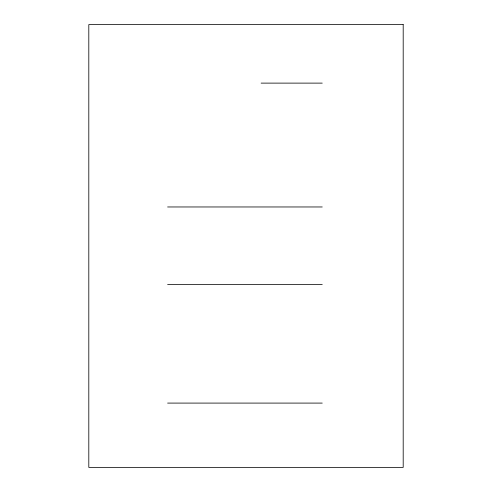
<?xml version="1.0" encoding="UTF-8"?>
<svg xmlns="http://www.w3.org/2000/svg" width="492" height="492" viewBox="0 0 492 492"><rect width="100%" height="100%" fill="white"/><g stroke="black" fill="none" stroke-linecap="round" stroke-linejoin="round"><path stroke-width="0.74" d="M261.117 83.117L322.242 83.117M167.612 206.966L322.242 206.966M167.612 284.419L322.242 284.419M167.612 403.089L322.242 403.089M403.194 24.6L88.806 24.6L88.806 467.4L403.194 467.4L403.194 24.6"/></g></svg>
